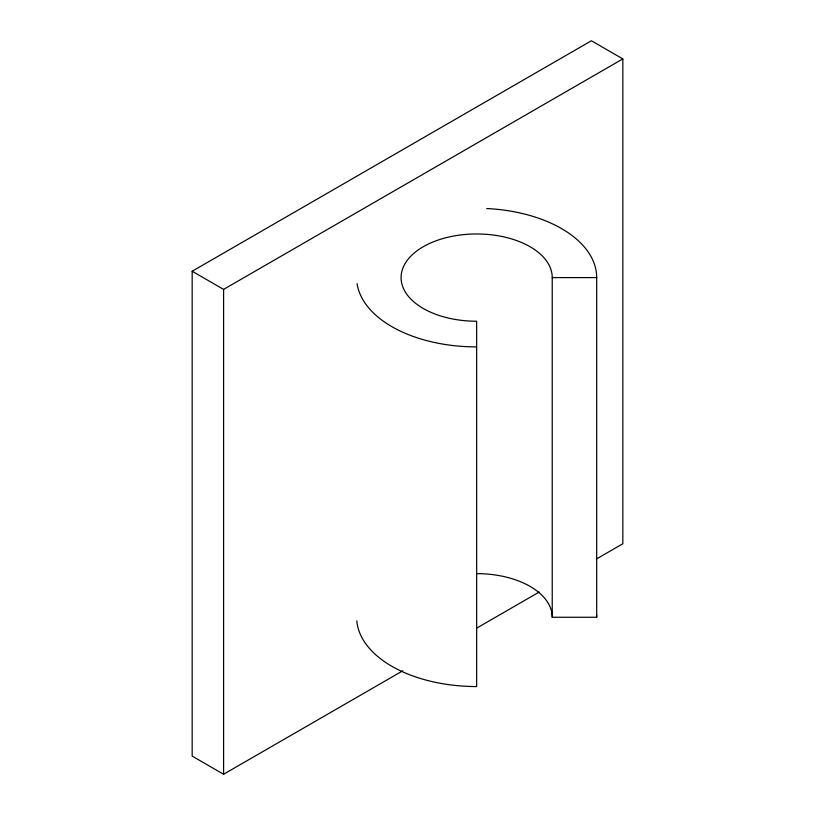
<?xml version="1.0" encoding="UTF-8"?>
<svg xmlns="http://www.w3.org/2000/svg" width="815" height="815" viewBox="0 0 815 815"><rect width="100%" height="100%" fill="white"/><g stroke="black" fill="none" stroke-linecap="round" stroke-linejoin="round"><path stroke-width="1.22" d="M402.875 670.745L223.595 774.25L192.167 756.096L192.167 271.242L591.405 40.75L622.833 58.904L622.833 543.758L596.437 558.988M192.167 271.242L223.595 289.396L622.833 58.904M476.561 628.202L539.245 592.016M356.787 620.867A120.039 69.306 0 0 0 476.663 686.556L476.663 321.232A75.581 43.633 0 0 1 401.082 277.599A75.581 43.633 0 0 1 476.663 233.966A75.581 43.633 0 0 1 552.234 277.599L596.692 277.599L596.692 617.261L552.234 617.261A75.581 43.633 0 0 0 476.663 573.628M552.234 277.599L552.234 617.261M223.595 289.396L223.595 774.25M596.621 614.856A120.039 69.306 0 0 1 596.692 617.261M476.663 346.905A120.039 69.306 0 0 1 357.082 283.63M486.677 208.538A120.039 69.306 0 0 1 596.692 277.599"/></g></svg>
